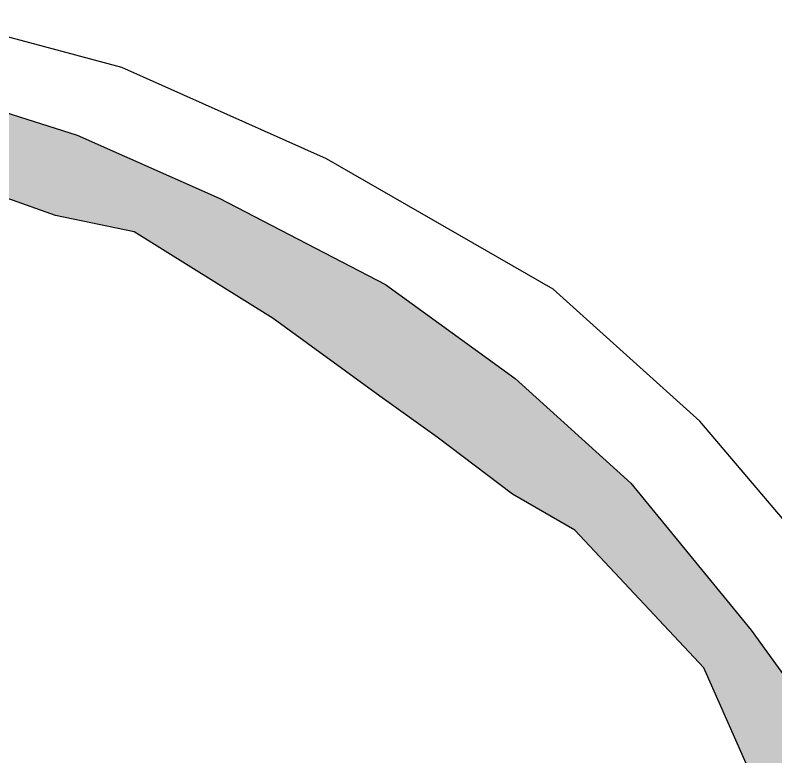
# Model space of a CAD drawing. Header units: inches. Extents: x 155 to 361, y 91 to 381.
# Drawn here: x 222.879 to 223.66, y 289.945 to 290.707 of the extents above; entities that cross this region are included whole.
import ezdxf

# ---------------------------------------------------------------- set-up
doc = ezdxf.new("R2010")
doc.units = ezdxf.units.IN
doc.header["$MEASUREMENT"] = 0
doc.layers.add('çziigi', color=10, linetype='Continuous')

msp = doc.modelspace()

# ---------------------------------------------------------------- hatches: boundary and pattern name
at = {"layer": 'çziigi'}
h = msp.add_hatch(color=256, dxfattribs=at)
h.dxf.hatch_style = 1
h.paths.add_polyline_path([(222.61286, 290.6569), (220.50236, 290.6816), (220.48159, 290.61351), (220.49024, 290.61302), (220.5794, 290.60965), (220.70388, 290.6147), (220.84351, 290.61134), (220.96126, 290.6147), (221.17826, 290.60797), (221.2977, 290.60629), (221.48779, 290.60629), (221.62741, 290.58948), (221.84346, 290.58227), (222.04196, 290.589), (222.19504, 290.589), (222.29934, 290.58563), (222.44905, 290.58395), (222.52812, 290.58395), (222.67615, 290.57051), (222.79222, 290.54697), (222.92007, 290.50159), (223.00081, 290.48478), (223.1438, 290.3957), (223.25341, 290.31594), (223.31228, 290.27392), (223.38966, 290.21509), (223.45359, 290.17811), (223.58648, 290.03692), (223.65043, 289.89183), (223.69921, 289.85822), (223.72613, 289.80611), (223.76145, 289.73719), (223.77996, 289.67164), (223.81696, 289.60777), (223.82032, 289.55007), (223.8321, 289.50637), (223.84556, 289.46771), (223.85229, 289.41393), (223.91285, 289.28282), (223.941, 289.23934), (223.93939, 289.33676), (223.91082, 289.49733), (223.86645, 289.65093), (223.80781, 289.7982), (223.7269, 289.94736), (223.63498, 290.07562), (223.51127, 290.22641), (223.39241, 290.33409), (223.25928, 290.43068), (223.08812, 290.51936), (222.94232, 290.58429), (222.76324, 290.64129)])

# ---------------------------------------------------------------- linework, layer by layer
for p, q in [((222.98839, 290.65368), (222.78695, 290.7075)), ((223.19846, 290.56003), (222.98839, 290.65368)), ((222.76324, 290.64129), (222.94232, 290.58429)), ((222.94232, 290.58429), (223.08812, 290.51936)), ((223.4315, 290.42589), (223.19846, 290.56003)), ((222.92007, 290.50159), (222.79222, 290.54697)), ((223.08812, 290.51936), (223.25928, 290.43068)), ((223.00081, 290.48478), (222.92007, 290.50159)), ((223.1438, 290.3957), (223.00081, 290.48478)), ((223.25928, 290.43068), (223.39241, 290.33409)), ((223.58232, 290.29026), (223.4315, 290.42589)), ((223.25341, 290.31594), (223.1438, 290.3957)), ((223.39241, 290.33409), (223.51127, 290.22641)), ((223.31228, 290.27392), (223.25341, 290.31594)), ((223.72559, 290.12127), (223.58232, 290.29026)), ((223.38966, 290.21509), (223.31228, 290.27392)), ((223.51127, 290.22641), (223.63498, 290.07562)), ((223.45359, 290.17811), (223.38966, 290.21509)), ((223.58648, 290.03692), (223.45359, 290.17811)), ((223.63498, 290.07562), (223.7269, 289.94736)), ((223.65043, 289.89183), (223.58648, 290.03692))]:
    msp.add_line(p, q, dxfattribs=at)

doc.saveas('drawing.dxf')
